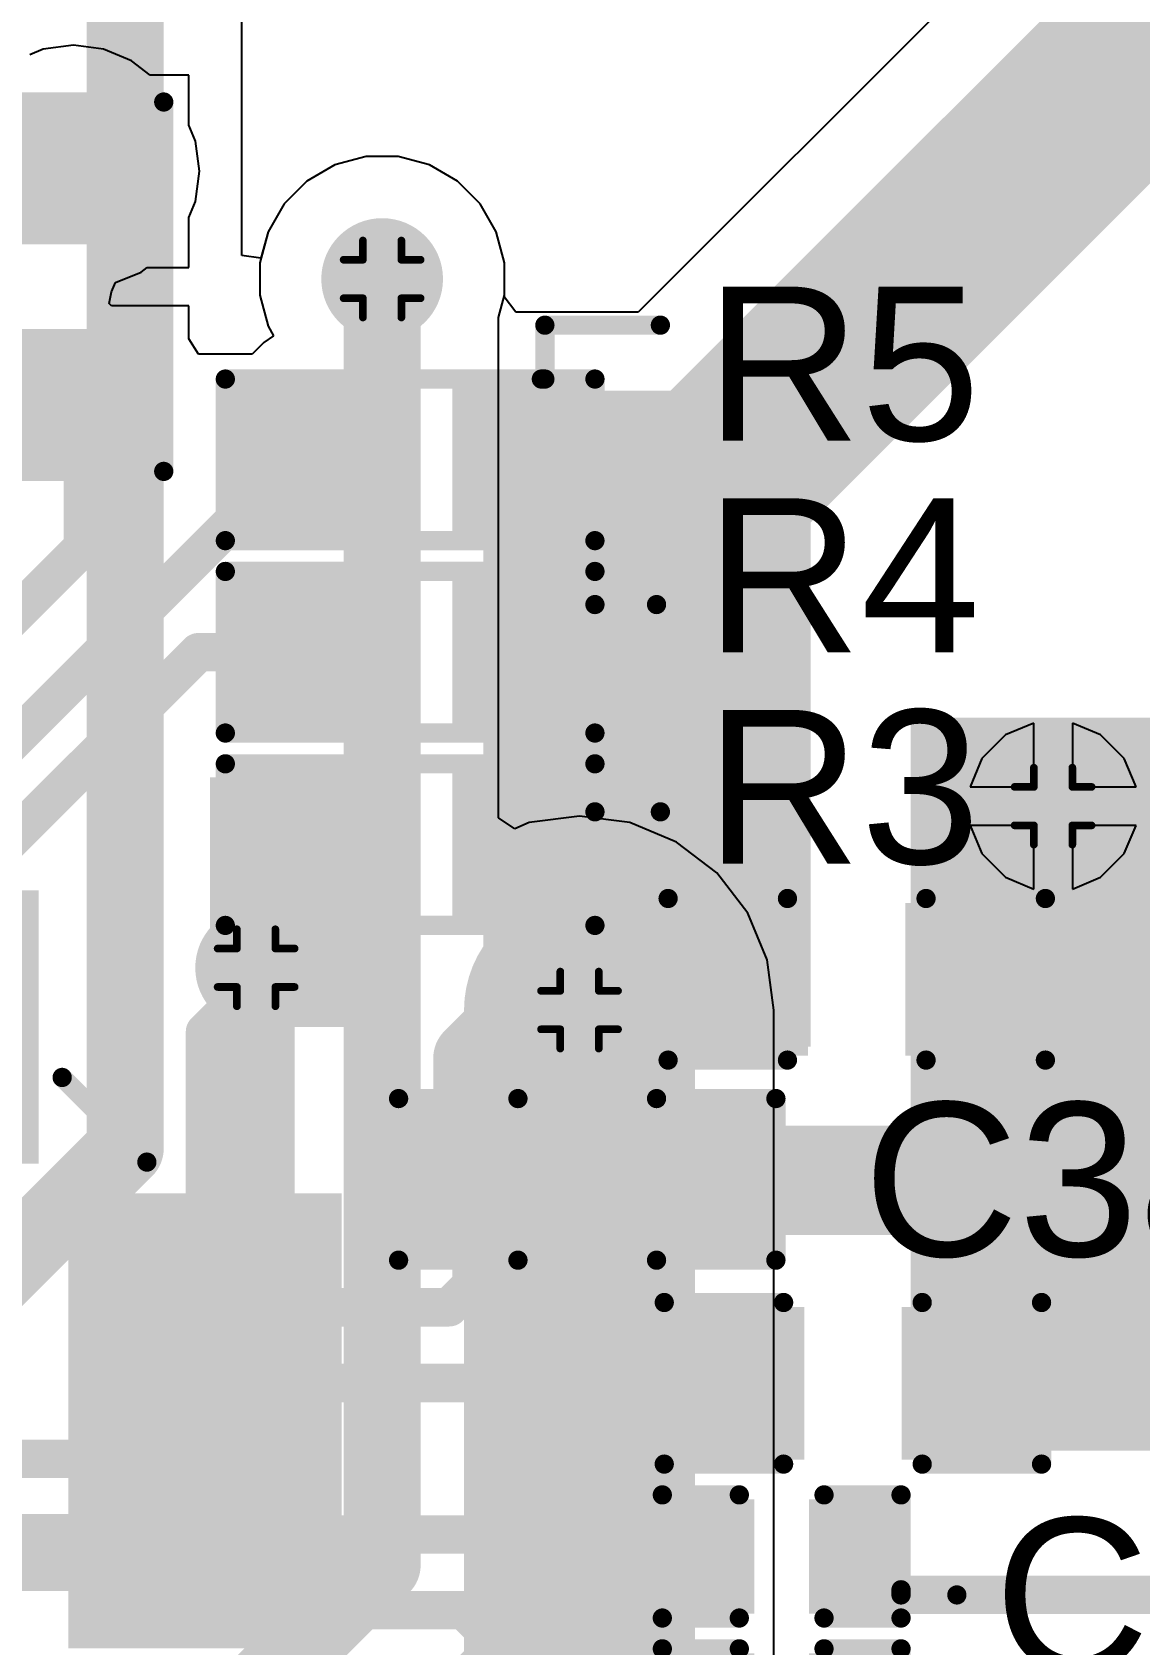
# Model space of a CAD drawing. Header units: millimetres. Extents: x -2.4 to 8.6, y -1 to 5.2.
# Drawn here: x 0.9969 to 1.2845, y 0.5521 to 0.9711 of the extents above; entities that cross this region are included whole.
import ezdxf

# ---------------------------------------------------------------- set-up
doc = ezdxf.new("R2010")
doc.units = ezdxf.units.MM
doc.header["$MEASUREMENT"] = 0
for name, color, linetype in [('BottomLayer', 5, 'Continuous'), ('BottomSolder', 6, 'Continuous'), ('DrillDrawing', 1, 'Continuous'), ('Mechanical2', 216, 'Continuous'), ('TopLayer', 1, 'Continuous'), ('TopOverlay', 2, 'Continuous'), ('TopPaste', 8, 'Continuous'), ('TopSolder', 216, 'Continuous'), ('ViaHoleLayer', 16, 'Continuous')]:
    doc.layers.add(name, color=color, linetype=linetype)
doc.styles.add('Arial', font='', dxfattribs={"height": 0.2})
doc.styles.get('Arial').set_extended_font_data('Arial')

# ---------------------------------------------------------------- blocks, each defined once
blk = doc.blocks.new('32TQFP_10')
at = {"layer": 'TopLayer'}
for points in [[(-0.02362, -0.09055), (-0.02362, -0.15354), (-0.03543, -0.15354), (-0.03543, -0.09055)], [(-0.00394, -0.09055), (-0.00394, -0.15354), (-0.01575, -0.15354), (-0.01575, -0.09055)], [(0.01575, -0.09055), (0.01575, -0.15354), (0.00394, -0.15354), (0.00394, -0.09055)], [(0.03543, -0.09055), (0.03543, -0.15354), (0.02362, -0.15354), (0.02362, -0.09055)], [(0.05512, -0.09055), (0.05512, -0.15354), (0.04331, -0.15354), (0.04331, -0.09055)], [(0.0748, -0.09055), (0.0748, -0.15354), (0.06299, -0.15354), (0.06299, -0.09055)]]:
    blk.add_hatch(color=1, dxfattribs=at).paths.add_polyline_path(points)
at = {"layer": 'TopPaste'}
for points in [[(-0.02362, -0.09055), (-0.02362, -0.15354), (-0.03543, -0.15354), (-0.03543, -0.09055)], [(-0.00394, -0.09055), (-0.00394, -0.15354), (-0.01575, -0.15354), (-0.01575, -0.09055)], [(0.01575, -0.09055), (0.01575, -0.15354), (0.00394, -0.15354), (0.00394, -0.09055)], [(0.03543, -0.09055), (0.03543, -0.15354), (0.02362, -0.15354), (0.02362, -0.09055)], [(0.05512, -0.09055), (0.05512, -0.15354), (0.04331, -0.15354), (0.04331, -0.09055)], [(0.0748, -0.09055), (0.0748, -0.15354), (0.06299, -0.15354), (0.06299, -0.09055)]]:
    blk.add_hatch(color=8, dxfattribs=at).paths.add_polyline_path(points)
at = {"layer": 'TopSolder'}
for points in [[(0.08655, -0.05899), (0.15754, -0.05899), (0.15754, -0.0788), (0.08655, -0.0788)], [(-0.01962, -0.08655), (-0.01962, -0.15754), (-0.03943, -0.15754), (-0.03943, -0.08655)], [(0.00006, -0.08655), (0.00006, -0.15754), (-0.01975, -0.15754), (-0.01975, -0.08655)], [(0.01975, -0.08655), (0.01975, -0.15754), (-0.00006, -0.15754), (-0.00006, -0.08655)], [(0.03943, -0.08655), (0.03943, -0.15754), (0.01962, -0.15754), (0.01962, -0.08655)], [(0.05912, -0.08655), (0.05912, -0.15754), (0.03931, -0.15754), (0.03931, -0.08655)], [(0.0788, -0.08655), (0.0788, -0.15754), (0.05899, -0.15754), (0.05899, -0.08655)]]:
    blk.add_hatch(color=216, dxfattribs=at).paths.add_polyline_path(points)
at = {"layer": 'TopOverlay', "const_width": 0.005}
blk.add_lwpolyline([(0.10895, -0.08494), (0.08694, -0.10694)], dxfattribs=at)
at = {"layer": 'TopOverlay', "const_width": 0.0025}
for points in [[(0.10769, -0.08494, 1), (0.1102, -0.08494, 1)], [(0.08569, -0.10694, 1), (0.08819, -0.10694, 1)]]:
    blk.add_lwpolyline(points, format="xyb", close=True, dxfattribs=at)
blk = doc.blocks.new('R___0603_14')
at = {"layer": 'TopLayer'}
for points in [[(-0.015, 0.0175), (-0.015, -0.0175), (-0.045, -0.0175), (-0.045, 0.0175)], [(0.045, 0.0175), (0.045, -0.0175), (0.015, -0.0175), (0.015, 0.0175)]]:
    blk.add_hatch(color=1, dxfattribs=at).paths.add_polyline_path(points)
at = {"layer": 'TopPaste'}
for points in [[(-0.015, 0.0175), (-0.015, -0.0175), (-0.045, -0.0175), (-0.045, 0.0175)], [(0.045, 0.0175), (0.045, -0.0175), (0.015, -0.0175), (0.015, 0.0175)]]:
    blk.add_hatch(color=8, dxfattribs=at).paths.add_polyline_path(points)
at = {"layer": 'TopSolder'}
for points in [[(-0.011, 0.0215), (-0.011, -0.0215), (-0.049, -0.0215), (-0.049, 0.0215)], [(0.049, 0.0215), (0.049, -0.0215), (0.011, -0.0215), (0.011, 0.0215)]]:
    blk.add_hatch(color=216, dxfattribs=at).paths.add_polyline_path(points)
at = {"layer": 'TopOverlay', "const_width": 0.005}
for points in [[(-0.048, 0.021), (0.048, 0.021)], [(-0.048, 0.021), (-0.048, -0.021)], [(0.048, 0.021), (0.048, -0.021)], [(-0.048, -0.021), (0.048, -0.021)]]:
    blk.add_lwpolyline(points, dxfattribs=at)
at = {"layer": 'TopOverlay', "const_width": 0.0025}
for points in [[(-0.04925, 0.021, 1), (-0.04675, 0.021, 1)], [(-0.04925, 0.021, 1), (-0.04675, 0.021, 1)], [(0.04675, 0.021, 1), (0.04925, 0.021, 1)], [(0.04675, 0.021, 1), (0.04925, 0.021, 1)], [(-0.04925, -0.021, 1), (-0.04675, -0.021, 1)], [(-0.04925, -0.021, 1), (-0.04675, -0.021, 1)], [(0.04675, -0.021, 1), (0.04925, -0.021, 1)], [(0.04675, -0.021, 1), (0.04925, -0.021, 1)]]:
    blk.add_lwpolyline(points, format="xyb", close=True, dxfattribs=at)
blk = doc.blocks.new('RES_0603_15')
at = {"layer": 'TopLayer'}
for points in [[(-0.015, 0.0175), (-0.015, -0.0175), (-0.045, -0.0175), (-0.045, 0.0175)], [(0.045, 0.0175), (0.045, -0.0175), (0.015, -0.0175), (0.015, 0.0175)]]:
    blk.add_hatch(color=1, dxfattribs=at).paths.add_polyline_path(points)
at = {"layer": 'TopPaste'}
for points in [[(-0.015, 0.0175), (-0.015, -0.0175), (-0.045, -0.0175), (-0.045, 0.0175)], [(0.045, 0.0175), (0.045, -0.0175), (0.015, -0.0175), (0.015, 0.0175)]]:
    blk.add_hatch(color=8, dxfattribs=at).paths.add_polyline_path(points)
at = {"layer": 'TopSolder'}
for points in [[(-0.011, 0.0215), (-0.011, -0.0215), (-0.049, -0.0215), (-0.049, 0.0215)], [(0.049, 0.0215), (0.049, -0.0215), (0.011, -0.0215), (0.011, 0.0215)]]:
    blk.add_hatch(color=216, dxfattribs=at).paths.add_polyline_path(points)
at = {"layer": 'TopOverlay', "const_width": 0.005}
for points in [[(-0.048, 0.021), (0.048, 0.021)], [(-0.048, -0.021), (-0.048, 0.021)], [(0.048, -0.021), (0.048, 0.021)], [(-0.048, -0.021), (0.048, -0.021)]]:
    blk.add_lwpolyline(points, dxfattribs=at)
at = {"layer": 'TopOverlay', "const_width": 0.0025}
for points in [[(-0.04925, 0.021, 1), (-0.04675, 0.021, 1)], [(-0.04925, 0.021, 1), (-0.04675, 0.021, 1)], [(0.04675, 0.021, 1), (0.04925, 0.021, 1)], [(0.04675, 0.021, 1), (0.04925, 0.021, 1)], [(-0.04925, -0.021, 1), (-0.04675, -0.021, 1)], [(-0.04925, -0.021, 1), (-0.04675, -0.021, 1)], [(0.04675, -0.021, 1), (0.04925, -0.021, 1)], [(0.04675, -0.021, 1), (0.04925, -0.021, 1)]]:
    blk.add_lwpolyline(points, format="xyb", close=True, dxfattribs=at)
blk = doc.blocks.new('RES_0603_16')
at = {"layer": 'TopLayer'}
for points in [[(-0.015, 0.0175), (-0.015, -0.0175), (-0.045, -0.0175), (-0.045, 0.0175)], [(0.045, 0.0175), (0.045, -0.0175), (0.015, -0.0175), (0.015, 0.0175)]]:
    blk.add_hatch(color=1, dxfattribs=at).paths.add_polyline_path(points)
at = {"layer": 'TopPaste'}
for points in [[(-0.015, 0.0175), (-0.015, -0.0175), (-0.045, -0.0175), (-0.045, 0.0175)], [(0.045, 0.0175), (0.045, -0.0175), (0.015, -0.0175), (0.015, 0.0175)]]:
    blk.add_hatch(color=8, dxfattribs=at).paths.add_polyline_path(points)
at = {"layer": 'TopSolder'}
for points in [[(-0.011, 0.0215), (-0.011, -0.0215), (-0.049, -0.0215), (-0.049, 0.0215)], [(0.049, 0.0215), (0.049, -0.0215), (0.011, -0.0215), (0.011, 0.0215)]]:
    blk.add_hatch(color=216, dxfattribs=at).paths.add_polyline_path(points)
at = {"layer": 'TopOverlay', "const_width": 0.005}
for points in [[(-0.048, 0.021), (0.048, 0.021)], [(-0.048, -0.021), (-0.048, 0.021)], [(0.048, -0.021), (0.048, 0.021)], [(-0.048, -0.021), (0.048, -0.021)]]:
    blk.add_lwpolyline(points, dxfattribs=at)
at = {"layer": 'TopOverlay', "const_width": 0.0025}
for points in [[(-0.04925, 0.021, 1), (-0.04675, 0.021, 1)], [(-0.04925, 0.021, 1), (-0.04675, 0.021, 1)], [(0.04675, 0.021, 1), (0.04925, 0.021, 1)], [(0.04675, 0.021, 1), (0.04925, 0.021, 1)], [(-0.04925, -0.021, 1), (-0.04675, -0.021, 1)], [(-0.04925, -0.021, 1), (-0.04675, -0.021, 1)], [(0.04675, -0.021, 1), (0.04925, -0.021, 1)], [(0.04675, -0.021, 1), (0.04925, -0.021, 1)]]:
    blk.add_lwpolyline(points, format="xyb", close=True, dxfattribs=at)
blk = doc.blocks.new('RES_0603_17')
at = {"layer": 'TopLayer'}
for points in [[(-0.015, 0.0175), (-0.015, -0.0175), (-0.045, -0.0175), (-0.045, 0.0175)], [(0.045, 0.0175), (0.045, -0.0175), (0.015, -0.0175), (0.015, 0.0175)]]:
    blk.add_hatch(color=1, dxfattribs=at).paths.add_polyline_path(points)
at = {"layer": 'TopPaste'}
for points in [[(-0.015, 0.0175), (-0.015, -0.0175), (-0.045, -0.0175), (-0.045, 0.0175)], [(0.045, 0.0175), (0.045, -0.0175), (0.015, -0.0175), (0.015, 0.0175)]]:
    blk.add_hatch(color=8, dxfattribs=at).paths.add_polyline_path(points)
at = {"layer": 'TopSolder'}
for points in [[(-0.011, 0.0215), (-0.011, -0.0215), (-0.049, -0.0215), (-0.049, 0.0215)], [(0.049, 0.0215), (0.049, -0.0215), (0.011, -0.0215), (0.011, 0.0215)]]:
    blk.add_hatch(color=216, dxfattribs=at).paths.add_polyline_path(points)
at = {"layer": 'TopOverlay', "const_width": 0.005}
for points in [[(-0.048, 0.021), (0.048, 0.021)], [(-0.048, -0.021), (-0.048, 0.021)], [(0.048, -0.021), (0.048, 0.021)], [(-0.048, -0.021), (0.048, -0.021)]]:
    blk.add_lwpolyline(points, dxfattribs=at)
at = {"layer": 'TopOverlay', "const_width": 0.0025}
for points in [[(-0.04925, 0.021, 1), (-0.04675, 0.021, 1)], [(-0.04925, 0.021, 1), (-0.04675, 0.021, 1)], [(0.04675, 0.021, 1), (0.04925, 0.021, 1)], [(0.04675, 0.021, 1), (0.04925, 0.021, 1)], [(-0.04925, -0.021, 1), (-0.04675, -0.021, 1)], [(-0.04925, -0.021, 1), (-0.04675, -0.021, 1)], [(0.04675, -0.021, 1), (0.04925, -0.021, 1)], [(0.04675, -0.021, 1), (0.04925, -0.021, 1)]]:
    blk.add_lwpolyline(points, format="xyb", close=True, dxfattribs=at)
blk = doc.blocks.new('C___0603_36')
at = {"layer": 'TopLayer'}
for points in [[(-0.015, 0.0175), (-0.015, -0.0175), (-0.045, -0.0175), (-0.045, 0.0175)], [(0.045, 0.0175), (0.045, -0.0175), (0.015, -0.0175), (0.015, 0.0175)]]:
    blk.add_hatch(color=1, dxfattribs=at).paths.add_polyline_path(points)
at = {"layer": 'TopPaste'}
for points in [[(-0.015, 0.0175), (-0.015, -0.0175), (-0.045, -0.0175), (-0.045, 0.0175)], [(0.045, 0.0175), (0.045, -0.0175), (0.015, -0.0175), (0.015, 0.0175)]]:
    blk.add_hatch(color=8, dxfattribs=at).paths.add_polyline_path(points)
at = {"layer": 'TopSolder'}
for points in [[(-0.01264, 0.01986), (-0.01264, -0.01986), (-0.04736, -0.01986), (-0.04736, 0.01986)], [(0.04736, 0.01986), (0.04736, -0.01986), (0.01264, -0.01986), (0.01264, 0.01986)]]:
    blk.add_hatch(color=216, dxfattribs=at).paths.add_polyline_path(points)
at = {"layer": 'TopOverlay', "const_width": 0.005}
for points in [[(-0.049, 0.021), (-0.018, 0.021)], [(-0.049, -0.021), (-0.049, 0.021)], [(0.018, 0.021), (0.049, 0.021)], [(0.049, -0.021), (0.049, 0.021)], [(-0.049, -0.021), (-0.018, -0.021)], [(0.018, -0.021), (0.049, -0.021)]]:
    blk.add_lwpolyline(points, dxfattribs=at)
at = {"layer": 'TopOverlay', "const_width": 0.0025}
for points in [[(-0.05025, 0.021, 1), (-0.04775, 0.021, 1)], [(-0.05025, 0.021, 1), (-0.04775, 0.021, 1)], [(-0.01925, 0.021, 1), (-0.01675, 0.021, 1)], [(0.01675, 0.021, 1), (0.01925, 0.021, 1)], [(0.04775, 0.021, 1), (0.05025, 0.021, 1)], [(0.04775, 0.021, 1), (0.05025, 0.021, 1)], [(-0.05025, -0.021, 1), (-0.04775, -0.021, 1)], [(-0.05025, -0.021, 1), (-0.04775, -0.021, 1)], [(-0.01925, -0.021, 1), (-0.01675, -0.021, 1)], [(0.01675, -0.021, 1), (0.01925, -0.021, 1)], [(0.04775, -0.021, 1), (0.05025, -0.021, 1)], [(0.04775, -0.021, 1), (0.05025, -0.021, 1)]]:
    blk.add_lwpolyline(points, format="xyb", close=True, dxfattribs=at)
blk = doc.blocks.new('C___0603_39')
at = {"layer": 'TopLayer'}
for points in [[(-0.015, 0.0175), (-0.015, -0.0175), (-0.045, -0.0175), (-0.045, 0.0175)], [(0.045, 0.0175), (0.045, -0.0175), (0.015, -0.0175), (0.015, 0.0175)]]:
    blk.add_hatch(color=1, dxfattribs=at).paths.add_polyline_path(points)
at = {"layer": 'TopPaste'}
for points in [[(-0.015, 0.0175), (-0.015, -0.0175), (-0.045, -0.0175), (-0.045, 0.0175)], [(0.045, 0.0175), (0.045, -0.0175), (0.015, -0.0175), (0.015, 0.0175)]]:
    blk.add_hatch(color=8, dxfattribs=at).paths.add_polyline_path(points)
at = {"layer": 'TopSolder'}
for points in [[(-0.01264, 0.01986), (-0.01264, -0.01986), (-0.04736, -0.01986), (-0.04736, 0.01986)], [(0.04736, 0.01986), (0.04736, -0.01986), (0.01264, -0.01986), (0.01264, 0.01986)]]:
    blk.add_hatch(color=216, dxfattribs=at).paths.add_polyline_path(points)
at = {"layer": 'TopOverlay', "const_width": 0.005}
for points in [[(-0.049, -0.021), (-0.049, 0.021)], [(-0.049, 0.021), (-0.018, 0.021)], [(0.018, 0.021), (0.049, 0.021)], [(0.049, -0.021), (0.049, 0.021)], [(-0.049, -0.021), (-0.018, -0.021)], [(0.018, -0.021), (0.049, -0.021)]]:
    blk.add_lwpolyline(points, dxfattribs=at)
at = {"layer": 'TopOverlay', "const_width": 0.0025}
for points in [[(-0.05025, 0.021, 1), (-0.04775, 0.021, 1)], [(-0.05025, 0.021, 1), (-0.04775, 0.021, 1)], [(-0.01925, 0.021, 1), (-0.01675, 0.021, 1)], [(0.01675, 0.021, 1), (0.01925, 0.021, 1)], [(0.04775, 0.021, 1), (0.05025, 0.021, 1)], [(0.04775, 0.021, 1), (0.05025, 0.021, 1)], [(-0.05025, -0.021, 1), (-0.04775, -0.021, 1)], [(-0.05025, -0.021, 1), (-0.04775, -0.021, 1)], [(-0.01925, -0.021, 1), (-0.01675, -0.021, 1)], [(0.01675, -0.021, 1), (0.01925, -0.021, 1)], [(0.04775, -0.021, 1), (0.05025, -0.021, 1)], [(0.04775, -0.021, 1), (0.05025, -0.021, 1)]]:
    blk.add_lwpolyline(points, format="xyb", close=True, dxfattribs=at)
blk = doc.blocks.new('C___0603_41')
at = {"layer": 'TopLayer'}
for points in [[(-0.015, 0.0175), (-0.015, -0.0175), (-0.045, -0.0175), (-0.045, 0.0175)], [(0.045, 0.0175), (0.045, -0.0175), (0.015, -0.0175), (0.015, 0.0175)]]:
    blk.add_hatch(color=1, dxfattribs=at).paths.add_polyline_path(points)
at = {"layer": 'TopPaste'}
for points in [[(-0.015, 0.0175), (-0.015, -0.0175), (-0.045, -0.0175), (-0.045, 0.0175)], [(0.045, 0.0175), (0.045, -0.0175), (0.015, -0.0175), (0.015, 0.0175)]]:
    blk.add_hatch(color=8, dxfattribs=at).paths.add_polyline_path(points)
at = {"layer": 'TopSolder'}
for points in [[(-0.01264, 0.01986), (-0.01264, -0.01986), (-0.04736, -0.01986), (-0.04736, 0.01986)], [(0.04736, 0.01986), (0.04736, -0.01986), (0.01264, -0.01986), (0.01264, 0.01986)]]:
    blk.add_hatch(color=216, dxfattribs=at).paths.add_polyline_path(points)
at = {"layer": 'TopOverlay', "const_width": 0.005}
for points in [[(-0.049, 0.021), (-0.018, 0.021)], [(-0.049, -0.021), (-0.049, 0.021)], [(0.018, 0.021), (0.049, 0.021)], [(0.049, -0.021), (0.049, 0.021)], [(-0.049, -0.021), (-0.018, -0.021)], [(0.018, -0.021), (0.049, -0.021)]]:
    blk.add_lwpolyline(points, dxfattribs=at)
at = {"layer": 'TopOverlay', "const_width": 0.0025}
for points in [[(-0.05025, 0.021, 1), (-0.04775, 0.021, 1)], [(-0.05025, 0.021, 1), (-0.04775, 0.021, 1)], [(-0.01925, 0.021, 1), (-0.01675, 0.021, 1)], [(0.01675, 0.021, 1), (0.01925, 0.021, 1)], [(0.04775, 0.021, 1), (0.05025, 0.021, 1)], [(0.04775, 0.021, 1), (0.05025, 0.021, 1)], [(-0.05025, -0.021, 1), (-0.04775, -0.021, 1)], [(-0.05025, -0.021, 1), (-0.04775, -0.021, 1)], [(-0.01925, -0.021, 1), (-0.01675, -0.021, 1)], [(0.01675, -0.021, 1), (0.01925, -0.021, 1)], [(0.04775, -0.021, 1), (0.05025, -0.021, 1)], [(0.04775, -0.021, 1), (0.05025, -0.021, 1)]]:
    blk.add_lwpolyline(points, format="xyb", close=True, dxfattribs=at)
blk = doc.blocks.new('C___0402_47')
at = {"layer": 'TopLayer'}
for points in [[(-0.0275, -0.0125), (-0.0275, 0.0125), (-0.0095, 0.0125), (-0.0095, -0.0125)], [(0.0095, -0.0125), (0.0095, 0.0125), (0.0275, 0.0125), (0.0275, -0.0125)]]:
    blk.add_hatch(color=1, dxfattribs=at).paths.add_polyline_path(points)
at = {"layer": 'TopPaste'}
for points in [[(-0.0275, -0.0125), (-0.0275, 0.0125), (-0.0095, 0.0125), (-0.0095, -0.0125)], [(0.0095, -0.0125), (0.0095, 0.0125), (0.0275, 0.0125), (0.0275, -0.0125)]]:
    blk.add_hatch(color=8, dxfattribs=at).paths.add_polyline_path(points)
at = {"layer": 'TopSolder'}
for points in [[(-0.02986, -0.01486), (-0.02986, 0.01486), (-0.00714, 0.01486), (-0.00714, -0.01486)], [(0.00714, -0.01486), (0.00714, 0.01486), (0.02986, 0.01486), (0.02986, -0.01486)]]:
    blk.add_hatch(color=216, dxfattribs=at).paths.add_polyline_path(points)
at = {"layer": 'TopOverlay', "const_width": 0.005}
for points in [[(-0.031, 0.016), (-0.031, -0.016)], [(-0.011, 0.016), (-0.031, 0.016)], [(0.031, 0.016), (0.011, 0.016)], [(0.031, 0.016), (0.031, -0.016)], [(-0.011, -0.016), (-0.031, -0.016)], [(0.031, -0.016), (0.011, -0.016)]]:
    blk.add_lwpolyline(points, dxfattribs=at)
at = {"layer": 'TopOverlay', "const_width": 0.0025}
for points in [[(-0.03225, 0.016, 1), (-0.02975, 0.016, 1)], [(-0.03225, 0.016, 1), (-0.02975, 0.016, 1)], [(-0.01225, 0.016, 1), (-0.00975, 0.016, 1)], [(0.00975, 0.016, 1), (0.01225, 0.016, 1)], [(0.02975, 0.016, 1), (0.03225, 0.016, 1)], [(0.02975, 0.016, 1), (0.03225, 0.016, 1)], [(-0.03225, -0.016, 1), (-0.02975, -0.016, 1)], [(-0.03225, -0.016, 1), (-0.02975, -0.016, 1)], [(-0.01225, -0.016, 1), (-0.00975, -0.016, 1)], [(0.00975, -0.016, 1), (0.01225, -0.016, 1)], [(0.02975, -0.016, 1), (0.03225, -0.016, 1)], [(0.02975, -0.016, 1), (0.03225, -0.016, 1)]]:
    blk.add_lwpolyline(points, format="xyb", close=True, dxfattribs=at)
blk = doc.blocks.new('C___0402_48')
at = {"layer": 'TopLayer'}
for points in [[(-0.0275, -0.0125), (-0.0275, 0.0125), (-0.0095, 0.0125), (-0.0095, -0.0125)], [(0.0095, -0.0125), (0.0095, 0.0125), (0.0275, 0.0125), (0.0275, -0.0125)]]:
    blk.add_hatch(color=1, dxfattribs=at).paths.add_polyline_path(points)
at = {"layer": 'TopPaste'}
for points in [[(-0.0275, -0.0125), (-0.0275, 0.0125), (-0.0095, 0.0125), (-0.0095, -0.0125)], [(0.0095, -0.0125), (0.0095, 0.0125), (0.0275, 0.0125), (0.0275, -0.0125)]]:
    blk.add_hatch(color=8, dxfattribs=at).paths.add_polyline_path(points)
at = {"layer": 'TopSolder'}
for points in [[(-0.02986, -0.01486), (-0.02986, 0.01486), (-0.00714, 0.01486), (-0.00714, -0.01486)], [(0.00714, -0.01486), (0.00714, 0.01486), (0.02986, 0.01486), (0.02986, -0.01486)]]:
    blk.add_hatch(color=216, dxfattribs=at).paths.add_polyline_path(points)
at = {"layer": 'TopOverlay', "const_width": 0.005}
for points in [[(-0.031, 0.016), (-0.031, -0.016)], [(-0.011, 0.016), (-0.031, 0.016)], [(0.031, 0.016), (0.011, 0.016)], [(0.031, 0.016), (0.031, -0.016)], [(-0.011, -0.016), (-0.031, -0.016)], [(0.031, -0.016), (0.011, -0.016)]]:
    blk.add_lwpolyline(points, dxfattribs=at)
at = {"layer": 'TopOverlay', "const_width": 0.0025}
for points in [[(-0.03225, 0.016, 1), (-0.02975, 0.016, 1)], [(-0.03225, 0.016, 1), (-0.02975, 0.016, 1)], [(-0.01225, 0.016, 1), (-0.00975, 0.016, 1)], [(0.00975, 0.016, 1), (0.01225, 0.016, 1)], [(0.02975, 0.016, 1), (0.03225, 0.016, 1)], [(0.02975, 0.016, 1), (0.03225, 0.016, 1)], [(-0.03225, -0.016, 1), (-0.02975, -0.016, 1)], [(-0.03225, -0.016, 1), (-0.02975, -0.016, 1)], [(-0.01225, -0.016, 1), (-0.00975, -0.016, 1)], [(0.00975, -0.016, 1), (0.01225, -0.016, 1)], [(0.02975, -0.016, 1), (0.03225, -0.016, 1)], [(0.02975, -0.016, 1), (0.03225, -0.016, 1)]]:
    blk.add_lwpolyline(points, format="xyb", close=True, dxfattribs=at)

msp = doc.modelspace()

# ---------------------------------------------------------------- hatches: boundary and pattern name
at = {"layer": 'BottomLayer'}
h = msp.add_hatch(color=5, dxfattribs=at)
edge = h.paths.add_edge_path()
edge.add_arc((1.08773, 0.907), 0.01181, 0, 360)
h = msp.add_hatch(color=5, dxfattribs=at)
edge = h.paths.add_edge_path()
edge.add_arc((1.262, 0.77), 0.01181, 0, 360)
h = msp.add_hatch(color=5, dxfattribs=at)
edge = h.paths.add_edge_path()
edge.add_arc((1.055, 0.728), 0.01181, 0, 360)
h = msp.add_hatch(color=5, dxfattribs=at)
edge = h.paths.add_edge_path()
edge.add_arc((1.139, 0.717), 0.01181, 0, 360)
at = {"layer": 'BottomSolder'}
h = msp.add_hatch(color=6, dxfattribs=at)
edge = h.paths.add_edge_path()
edge.add_arc((1.08773, 0.907), 0.01581, 0, 360)
h = msp.add_hatch(color=6, dxfattribs=at)
edge = h.paths.add_edge_path()
edge.add_arc((1.262, 0.77), 0.01581, 0, 360)
h = msp.add_hatch(color=6, dxfattribs=at)
edge = h.paths.add_edge_path()
edge.add_arc((1.055, 0.728), 0.01581, 0, 360)
h = msp.add_hatch(color=6, dxfattribs=at)
edge = h.paths.add_edge_path()
edge.add_arc((1.139, 0.717), 0.01581, 0, 360)
at = {"layer": 'TopLayer'}
h = msp.add_hatch(color=1, dxfattribs=at)
edge = h.paths.add_edge_path()
edge.add_arc((1.08773, 0.907), 0.01181, 0, 360)
for points in [[(1.114, 0.7075), (1.199, 0.7075), (1.199, 0.878), (1.114, 0.878)], [(1.225, 0.6025), (1.298, 0.6025), (1.298, 0.793), (1.225, 0.793)], [(1.043, 0.7126), (1.08, 0.7126), (1.08, 0.7775), (1.043, 0.7775)], [(1.156, 0.65854), (1.256, 0.65854), (1.256, 0.687), (1.156, 0.687)]]:
    msp.add_hatch(color=1, dxfattribs=at).paths.add_polyline_path(points)
h = msp.add_hatch(color=1, dxfattribs=at)
edge = h.paths.add_edge_path()
edge.add_arc((1.262, 0.77), 0.01181, 0, 360)
h = msp.add_hatch(color=1, dxfattribs=at)
edge = h.paths.add_edge_path()
edge.add_arc((1.055, 0.728), 0.01181, 0, 360)
h = msp.add_hatch(color=1, dxfattribs=at)
edge = h.paths.add_edge_path()
edge.add_arc((1.139, 0.717), 0.01181, 0, 360)
at = {"layer": 'TopSolder'}
h = msp.add_hatch(color=216, dxfattribs=at)
edge = h.paths.add_edge_path()
edge.add_arc((1.08773, 0.907), 0.01581, 0, 360)
h = msp.add_hatch(color=216, dxfattribs=at)
edge = h.paths.add_edge_path()
edge.add_arc((1.262, 0.77), 0.01581, 0, 360)
h = msp.add_hatch(color=216, dxfattribs=at)
edge = h.paths.add_edge_path()
edge.add_arc((1.055, 0.728), 0.01581, 0, 360)
h = msp.add_hatch(color=216, dxfattribs=at)
edge = h.paths.add_edge_path()
edge.add_arc((1.139, 0.717), 0.01581, 0, 360)
at = {"layer": 'ViaHoleLayer'}
h = msp.add_hatch(color=16, dxfattribs=at)
edge = h.paths.add_edge_path()
edge.add_arc((1.08773, 0.907), 0.00591, 0, 360)
h = msp.add_hatch(color=16, dxfattribs=at)
edge = h.paths.add_edge_path()
edge.add_arc((1.262, 0.77), 0.00591, 0, 360)
h = msp.add_hatch(color=16, dxfattribs=at)
edge = h.paths.add_edge_path()
edge.add_arc((1.055, 0.728), 0.00591, 0, 360)
h = msp.add_hatch(color=16, dxfattribs=at)
edge = h.paths.add_edge_path()
edge.add_arc((1.139, 0.717), 0.00591, 0, 360)

# ---------------------------------------------------------------- linework, layer by layer
at = {"layer": 'BottomLayer'}
for p, q in [((1.05126, 0.91311), (1.05126, 1.175)), ((1.08354, 0.93881), (1.07545, 0.93664)), ((1.09192, 0.93881), (1.08354, 0.93881)), ((1.10001, 0.93664), (1.09192, 0.93881)), ((1.07545, 0.93664), (1.0682, 0.93246)), ((1.10726, 0.93246), (1.10001, 0.93664)), ((1.0682, 0.93246), (1.06228, 0.92653)), ((1.11319, 0.92653), (1.10726, 0.93246)), ((1.06228, 0.92653), (1.05809, 0.91928)), ((1.11738, 0.91928), (1.11319, 0.92653)), ((1.05809, 0.91928), (1.05626, 0.91245)), ((1.11954, 0.91119), (1.11738, 0.91928)), ((1.05626, 0.91245), (1.05126, 0.91311)), ((1.11954, 0.90281), (1.11954, 0.91119)), ((1.11799, 0.89702), (1.11954, 0.90281)), ((1.11799, 0.76692), (1.11799, 0.89702)), ((1.24965, 0.78849), (1.24351, 0.78235)), ((1.257, 0.79154), (1.24965, 0.78849)), ((1.257, 0.775), (1.257, 0.79154)), ((1.27435, 0.78849), (1.267, 0.79154)), ((1.267, 0.79154), (1.267, 0.775)), ((1.28049, 0.78235), (1.27435, 0.78849)), ((1.24351, 0.78235), (1.24046, 0.775)), ((1.28354, 0.775), (1.28049, 0.78235)), ((1.24046, 0.775), (1.257, 0.775)), ((1.267, 0.775), (1.28354, 0.775)), ((1.12215, 0.76414), (1.11799, 0.76692)), ((1.139, 0.76743), (1.12595, 0.76571)), ((1.15205, 0.76571), (1.139, 0.76743)), ((1.12595, 0.76571), (1.12215, 0.76414)), ((1.16422, 0.76067), (1.15205, 0.76571)), ((1.257, 0.765), (1.24046, 0.765)), ((1.24046, 0.765), (1.24351, 0.75765)), ((1.257, 0.74846), (1.257, 0.765)), ((1.28354, 0.765), (1.267, 0.765)), ((1.267, 0.765), (1.267, 0.74846)), ((1.28049, 0.75765), (1.28354, 0.765)), ((1.17466, 0.75266), (1.16422, 0.76067)), ((1.24351, 0.75765), (1.24965, 0.75151)), ((1.27435, 0.75151), (1.28049, 0.75765)), ((1.18267, 0.74222), (1.17466, 0.75266)), ((1.24965, 0.75151), (1.257, 0.74846)), ((1.267, 0.74846), (1.27435, 0.75151)), ((1.18771, 0.73005), (1.18267, 0.74222)), ((1.18943, 0.717), (1.18771, 0.73005)), ((1.18943, 0.538), (1.18943, 0.717))]:
    msp.add_line(p, q, dxfattribs=at)
for points, const_width in [([(1.021, 0.681), (1.021, 1.175)], 0.02), ([(1.08773, 0.57273), (1.08773, 0.907)], 0.02), ([(1.139, 0.538), (1.139, 0.717)], 0.06), ([(1.055, 0.598), (1.055, 0.728)], 0.02), ([(0.951, 0.611), (1.021, 0.681)], 0.02), ([(1.033, 0.576), (1.055, 0.598)], 0.02), ([(0.814, 0.576), (1.033, 0.576)], 0.02), ([(1.054, 0.539), (1.08773, 0.57273)], 0.02), ([(1.078, 0.477), (1.139, 0.538)], 0.06)]:
    msp.add_lwpolyline(points, dxfattribs=dict(at, const_width=const_width))
for points, const_width in [([(1.08273, 0.907, 1), (1.09273, 0.907, 1)], 0.01), ([(1.124, 0.717, 1), (1.154, 0.717, 1)], 0.03), ([(1.05, 0.728, 1), (1.06, 0.728, 1)], 0.01), ([(1.016, 0.681, 1), (1.026, 0.681, 1)], 0.01), ([(1.016, 0.681, 1), (1.026, 0.681, 1)], 0.01), ([(1.05, 0.598, 1), (1.06, 0.598, 1)], 0.01), ([(1.05, 0.598, 1), (1.06, 0.598, 1)], 0.01), ([(1.028, 0.576, 1), (1.038, 0.576, 1)], 0.01), ([(1.028, 0.576, 1), (1.038, 0.576, 1)], 0.01), ([(1.08273, 0.57273, 1), (1.09273, 0.57273, 1)], 0.01), ([(1.08273, 0.57273, 1), (1.09273, 0.57273, 1)], 0.01), ([(1.124, 0.538, 1), (1.154, 0.538, 1)], 0.03), ([(1.124, 0.538, 1), (1.154, 0.538, 1)], 0.03)]:
    msp.add_lwpolyline(points, format="xyb", close=True, dxfattribs=dict(at, const_width=const_width))
at = {"layer": 'DrillDrawing', "const_width": 0.002}
for points in [[(1.08273, 0.912), (1.08273, 0.917)], [(1.08273, 0.917), (1.09273, 0.917)], [(1.09273, 0.912), (1.09273, 0.917)], [(1.07773, 0.902), (1.07773, 0.912)], [(1.07773, 0.912), (1.08273, 0.912)], [(1.09273, 0.912), (1.09773, 0.912)], [(1.09773, 0.902), (1.09773, 0.912)], [(1.07773, 0.902), (1.08273, 0.902)], [(1.08273, 0.897), (1.08273, 0.902)], [(1.09273, 0.902), (1.09773, 0.902)], [(1.09273, 0.897), (1.09273, 0.902)], [(1.08273, 0.897), (1.09273, 0.897)], [(1.257, 0.775), (1.257, 0.78)], [(1.257, 0.78), (1.267, 0.78)], [(1.267, 0.775), (1.267, 0.78)], [(1.252, 0.765), (1.252, 0.775)], [(1.252, 0.775), (1.257, 0.775)], [(1.267, 0.775), (1.272, 0.775)], [(1.272, 0.765), (1.272, 0.775)], [(1.252, 0.765), (1.257, 0.765)], [(1.257, 0.76), (1.257, 0.765)], [(1.267, 0.765), (1.272, 0.765)], [(1.267, 0.76), (1.267, 0.765)], [(1.257, 0.76), (1.267, 0.76)], [(1.05, 0.733), (1.05, 0.738)], [(1.05, 0.738), (1.06, 0.738)], [(1.06, 0.733), (1.06, 0.738)], [(1.045, 0.723), (1.045, 0.733)], [(1.045, 0.733), (1.05, 0.733)], [(1.06, 0.733), (1.065, 0.733)], [(1.065, 0.723), (1.065, 0.733)], [(1.134, 0.722), (1.134, 0.727)], [(1.134, 0.727), (1.144, 0.727)], [(1.144, 0.722), (1.144, 0.727)], [(1.045, 0.723), (1.05, 0.723)], [(1.05, 0.718), (1.05, 0.723)], [(1.06, 0.723), (1.065, 0.723)], [(1.06, 0.718), (1.06, 0.723)], [(1.129, 0.712), (1.129, 0.722)], [(1.129, 0.722), (1.134, 0.722)], [(1.144, 0.722), (1.149, 0.722)], [(1.149, 0.712), (1.149, 0.722)], [(1.05, 0.718), (1.06, 0.718)], [(1.129, 0.712), (1.134, 0.712)], [(1.134, 0.707), (1.134, 0.712)], [(1.144, 0.712), (1.149, 0.712)], [(1.144, 0.707), (1.144, 0.712)], [(1.134, 0.707), (1.144, 0.707)]]:
    msp.add_lwpolyline(points, dxfattribs=at)
at = {"layer": 'DrillDrawing', "const_width": 0.001}
for points in [[(1.08223, 0.917, 1), (1.08323, 0.917, 1)], [(1.08223, 0.917, 1), (1.08323, 0.917, 1)], [(1.09223, 0.917, 1), (1.09323, 0.917, 1)], [(1.09223, 0.917, 1), (1.09323, 0.917, 1)], [(1.07723, 0.912, 1), (1.07823, 0.912, 1)], [(1.07723, 0.912, 1), (1.07823, 0.912, 1)], [(1.08223, 0.912, 1), (1.08323, 0.912, 1)], [(1.08223, 0.912, 1), (1.08323, 0.912, 1)], [(1.09223, 0.912, 1), (1.09323, 0.912, 1)], [(1.09223, 0.912, 1), (1.09323, 0.912, 1)], [(1.09723, 0.912, 1), (1.09823, 0.912, 1)], [(1.09723, 0.912, 1), (1.09823, 0.912, 1)], [(1.07723, 0.902, 1), (1.07823, 0.902, 1)], [(1.07723, 0.902, 1), (1.07823, 0.902, 1)], [(1.08223, 0.902, 1), (1.08323, 0.902, 1)], [(1.08223, 0.902, 1), (1.08323, 0.902, 1)], [(1.09223, 0.902, 1), (1.09323, 0.902, 1)], [(1.09223, 0.902, 1), (1.09323, 0.902, 1)], [(1.09723, 0.902, 1), (1.09823, 0.902, 1)], [(1.09723, 0.902, 1), (1.09823, 0.902, 1)], [(1.08223, 0.897, 1), (1.08323, 0.897, 1)], [(1.08223, 0.897, 1), (1.08323, 0.897, 1)], [(1.09223, 0.897, 1), (1.09323, 0.897, 1)], [(1.09223, 0.897, 1), (1.09323, 0.897, 1)], [(1.2565, 0.78, 1), (1.2575, 0.78, 1)], [(1.2565, 0.78, 1), (1.2575, 0.78, 1)], [(1.2665, 0.78, 1), (1.2675, 0.78, 1)], [(1.2665, 0.78, 1), (1.2675, 0.78, 1)], [(1.2515, 0.775, 1), (1.2525, 0.775, 1)], [(1.2515, 0.775, 1), (1.2525, 0.775, 1)], [(1.2565, 0.775, 1), (1.2575, 0.775, 1)], [(1.2565, 0.775, 1), (1.2575, 0.775, 1)], [(1.2665, 0.775, 1), (1.2675, 0.775, 1)], [(1.2665, 0.775, 1), (1.2675, 0.775, 1)], [(1.2715, 0.775, 1), (1.2725, 0.775, 1)], [(1.2715, 0.775, 1), (1.2725, 0.775, 1)], [(1.2515, 0.765, 1), (1.2525, 0.765, 1)], [(1.2515, 0.765, 1), (1.2525, 0.765, 1)], [(1.2565, 0.765, 1), (1.2575, 0.765, 1)], [(1.2565, 0.765, 1), (1.2575, 0.765, 1)], [(1.2665, 0.765, 1), (1.2675, 0.765, 1)], [(1.2665, 0.765, 1), (1.2675, 0.765, 1)], [(1.2715, 0.765, 1), (1.2725, 0.765, 1)], [(1.2715, 0.765, 1), (1.2725, 0.765, 1)], [(1.2565, 0.76, 1), (1.2575, 0.76, 1)], [(1.2565, 0.76, 1), (1.2575, 0.76, 1)], [(1.2665, 0.76, 1), (1.2675, 0.76, 1)], [(1.2665, 0.76, 1), (1.2675, 0.76, 1)], [(1.0495, 0.738, 1), (1.0505, 0.738, 1)], [(1.0495, 0.738, 1), (1.0505, 0.738, 1)], [(1.0595, 0.738, 1), (1.0605, 0.738, 1)], [(1.0595, 0.738, 1), (1.0605, 0.738, 1)], [(1.0445, 0.733, 1), (1.0455, 0.733, 1)], [(1.0445, 0.733, 1), (1.0455, 0.733, 1)], [(1.0495, 0.733, 1), (1.0505, 0.733, 1)], [(1.0495, 0.733, 1), (1.0505, 0.733, 1)], [(1.0595, 0.733, 1), (1.0605, 0.733, 1)], [(1.0595, 0.733, 1), (1.0605, 0.733, 1)], [(1.0645, 0.733, 1), (1.0655, 0.733, 1)], [(1.0645, 0.733, 1), (1.0655, 0.733, 1)], [(1.1335, 0.727, 1), (1.1345, 0.727, 1)], [(1.1335, 0.727, 1), (1.1345, 0.727, 1)], [(1.1435, 0.727, 1), (1.1445, 0.727, 1)], [(1.1435, 0.727, 1), (1.1445, 0.727, 1)], [(1.0445, 0.723, 1), (1.0455, 0.723, 1)], [(1.0445, 0.723, 1), (1.0455, 0.723, 1)], [(1.0495, 0.723, 1), (1.0505, 0.723, 1)], [(1.0495, 0.723, 1), (1.0505, 0.723, 1)], [(1.0595, 0.723, 1), (1.0605, 0.723, 1)], [(1.0595, 0.723, 1), (1.0605, 0.723, 1)], [(1.0645, 0.723, 1), (1.0655, 0.723, 1)], [(1.0645, 0.723, 1), (1.0655, 0.723, 1)], [(1.1285, 0.722, 1), (1.1295, 0.722, 1)], [(1.1285, 0.722, 1), (1.1295, 0.722, 1)], [(1.1335, 0.722, 1), (1.1345, 0.722, 1)], [(1.1335, 0.722, 1), (1.1345, 0.722, 1)], [(1.1435, 0.722, 1), (1.1445, 0.722, 1)], [(1.1435, 0.722, 1), (1.1445, 0.722, 1)], [(1.1485, 0.722, 1), (1.1495, 0.722, 1)], [(1.1485, 0.722, 1), (1.1495, 0.722, 1)], [(1.0495, 0.718, 1), (1.0505, 0.718, 1)], [(1.0495, 0.718, 1), (1.0505, 0.718, 1)], [(1.0595, 0.718, 1), (1.0605, 0.718, 1)], [(1.0595, 0.718, 1), (1.0605, 0.718, 1)], [(1.1285, 0.712, 1), (1.1295, 0.712, 1)], [(1.1285, 0.712, 1), (1.1295, 0.712, 1)], [(1.1335, 0.712, 1), (1.1345, 0.712, 1)], [(1.1335, 0.712, 1), (1.1345, 0.712, 1)], [(1.1435, 0.712, 1), (1.1445, 0.712, 1)], [(1.1435, 0.712, 1), (1.1445, 0.712, 1)], [(1.1485, 0.712, 1), (1.1495, 0.712, 1)], [(1.1485, 0.712, 1), (1.1495, 0.712, 1)], [(1.1335, 0.707, 1), (1.1345, 0.707, 1)], [(1.1335, 0.707, 1), (1.1345, 0.707, 1)], [(1.1435, 0.707, 1), (1.1445, 0.707, 1)], [(1.1435, 0.707, 1), (1.1445, 0.707, 1)]]:
    msp.add_lwpolyline(points, format="xyb", close=True, dxfattribs=at)
at = {"layer": 'Mechanical2', "const_width": 0.01}
msp.add_lwpolyline([(1.33424, 2.13536, -6.230382), (0.47179, 2.13624)], format="xyb", dxfattribs=at)
at = {"layer": 'TopLayer'}
for p, q in [((1.36991, 1.11409), (1.1542, 0.89839)), ((0.99969, 0.96671), (0.99619, 0.96526)), ((1.00752, 0.96774), (0.99969, 0.96671)), ((1.01535, 0.96671), (1.00752, 0.96774)), ((1.02265, 0.96369), (1.01535, 0.96671)), ((1.02745, 0.96), (1.02265, 0.96369)), ((1.0375, 0.96), (1.02745, 0.96)), ((1.0375, 0.947), (1.0375, 0.96)), ((1.03923, 0.94283), (1.0375, 0.947)), ((1.04026, 0.935), (1.03923, 0.94283)), ((1.08354, 0.93881), (1.07545, 0.93664)), ((1.09192, 0.93881), (1.08354, 0.93881)), ((1.10001, 0.93664), (1.09192, 0.93881)), ((1.03923, 0.92717), (1.04026, 0.935)), ((1.07545, 0.93664), (1.0682, 0.93246)), ((1.10726, 0.93246), (1.10001, 0.93664)), ((1.0682, 0.93246), (1.06228, 0.92653)), ((1.11319, 0.92653), (1.10726, 0.93246)), ((1.0375, 0.923), (1.03923, 0.92717)), ((1.06228, 0.92653), (1.05809, 0.91928)), ((1.11738, 0.91928), (1.11319, 0.92653)), ((1.0375, 0.91), (1.0375, 0.923)), ((1.05809, 0.91928), (1.05592, 0.91119)), ((1.11954, 0.91119), (1.11738, 0.91928)), ((1.02513, 0.9088), (1.0267, 0.91)), ((1.0267, 0.91), (1.0375, 0.91)), ((1.05592, 0.91119), (1.05592, 0.90281)), ((1.11954, 0.90281), (1.11954, 0.91119)), ((1.01742, 0.90366), (1.0185, 0.90605)), ((1.0185, 0.90605), (1.02513, 0.9088)), ((1.01682, 0.9006), (1.01742, 0.90366)), ((1.05592, 0.90281), (1.05809, 0.89472)), ((1.11942, 0.90236), (1.11954, 0.90281)), ((1.12247, 0.89839), (1.11942, 0.90236)), ((1.0174, 0.9), (1.01682, 0.9006)), ((1.0375, 0.9), (1.0174, 0.9)), ((1.0375, 0.89146), (1.0375, 0.9)), ((1.1542, 0.89839), (1.12247, 0.89839)), ((1.05809, 0.89472), (1.05953, 0.89223)), ((1.04, 0.8875), (1.0375, 0.89146)), ((1.05698, 0.89052), (1.05395, 0.8875)), ((1.05953, 0.89223), (1.05698, 0.89052)), ((1.05395, 0.8875), (1.04, 0.8875))]:
    msp.add_line(p, q, dxfattribs=at)
for points, const_width in [([(1.174, 0.854), (1.402, 1.082)], 0.05), ([(1.00752, 0.93748), (1.01, 0.935)], 0.02), ([(0.96, 0.935), (1.01, 0.935)], 0.02), ([(1.08773, 0.88273), (1.08773, 0.907)], 0.01), ([(1.0775, 0.8725), (1.08773, 0.88273)], 0.01), ([(1.01, 0.83732), (1.01, 0.875)], 0.01), ([(1.065, 0.8625), (1.075, 0.8725)], 0.01), ([(1.075, 0.8725), (1.0775, 0.8725)], 0.01), ([(1.174, 0.7855), (1.174, 0.854)], 0.05), ([(1.065, 0.86), (1.065, 0.8625)], 0.01), ([(0.9689, 0.7639), (1.065, 0.86)], 0.01), ([(0.97268, 0.8), (1.01, 0.83732)], 0.01), ([(0.98858, 0.75858), (1.04, 0.81)], 0.01), ([(1.04, 0.81), (1.065, 0.81)], 0.01), ([(1.1565, 0.75), (1.1565, 0.768)], 0.02), ([(1.111, 0.7045), (1.1565, 0.75)], 0.02), ([(1.055, 0.728), (1.055, 0.73169)], 0.01), ([(1.04173, 0.71133), (1.055, 0.7246)], 0.01), ([(1.055, 0.7246), (1.055, 0.728)], 0.01), ([(1.04173, 0.65945), (1.04173, 0.71133)], 0.01), ([(1.111, 0.673), (1.111, 0.7045)], 0.02), ([(1.111, 0.64562), (1.111, 0.673)], 0.01), ([(1.04173, 0.65945), (1.0531, 0.65945)], 0.01), ([(1.10514, 0.63976), (1.111, 0.64562)], 0.01), ([(1.04173, 0.63976), (1.10514, 0.63976)], 0.01), ([(1.04173, 0.62008), (1.17992, 0.62008)], 0.01), ([(1.17992, 0.62008), (1.18, 0.62)], 0.01), ([(0.99039, 0.60039), (1.04173, 0.60039)], 0.01), ([(1.04173, 0.58071), (1.16729, 0.58071)], 0.01), ([(1.16729, 0.58071), (1.173, 0.575)], 0.01), ([(1.21, 0.5715), (1.21, 0.575)], 0.01), ([(1.21, 0.5715), (1.2165, 0.565)], 0.01), ([(1.2165, 0.565), (1.3726, 0.565)], 0.01), ([(1.04173, 0.56102), (1.10898, 0.56102)], 0.01), ([(1.10898, 0.56102), (1.135, 0.535)], 0.01)]:
    msp.add_lwpolyline(points, dxfattribs=dict(at, const_width=const_width))
for points, const_width in [([(1.00252, 0.93748, 1), (1.01252, 0.93748, 1)], 0.01), ([(1.005, 0.935, 1), (1.015, 0.935, 1)], 0.01), ([(1.005, 0.935, 1), (1.015, 0.935, 1)], 0.01), ([(1.08523, 0.907, 1), (1.09023, 0.907, 1)], 0.005), ([(1.08523, 0.88273, 1), (1.09023, 0.88273, 1)], 0.005), ([(1.08523, 0.88273, 1), (1.09023, 0.88273, 1)], 0.005), ([(1.0075, 0.875, 1), (1.0125, 0.875, 1)], 0.005), ([(1.0725, 0.8725, 1), (1.0775, 0.8725, 1)], 0.005), ([(1.0725, 0.8725, 1), (1.0775, 0.8725, 1)], 0.005), ([(1.075, 0.8725, 1), (1.08, 0.8725, 1)], 0.005), ([(1.075, 0.8725, 1), (1.08, 0.8725, 1)], 0.005), ([(1.1615, 0.854, 1), (1.1865, 0.854, 1)], 0.025), ([(1.1615, 0.854, 1), (1.1865, 0.854, 1)], 0.025), ([(1.0625, 0.8625, 1), (1.0675, 0.8625, 1)], 0.005), ([(1.0625, 0.8625, 1), (1.0675, 0.8625, 1)], 0.005), ([(1.0625, 0.86, 1), (1.0675, 0.86, 1)], 0.005), ([(1.0625, 0.86, 1), (1.0675, 0.86, 1)], 0.005), ([(1.0075, 0.83732, 1), (1.0125, 0.83732, 1)], 0.005), ([(1.0075, 0.83732, 1), (1.0125, 0.83732, 1)], 0.005), ([(1.0375, 0.81, 1), (1.0425, 0.81, 1)], 0.005), ([(1.0375, 0.81, 1), (1.0425, 0.81, 1)], 0.005), ([(1.0625, 0.81, 1), (1.0675, 0.81, 1)], 0.005), ([(1.1615, 0.7855, 1), (1.1865, 0.7855, 1)], 0.025), ([(1.1515, 0.768, 1), (1.1615, 0.768, 1)], 0.01), ([(1.1515, 0.75, 1), (1.1615, 0.75, 1)], 0.01), ([(1.1515, 0.75, 1), (1.1615, 0.75, 1)], 0.01), ([(1.0525, 0.73169, 1), (1.0575, 0.73169, 1)], 0.005), ([(1.0525, 0.728, 1), (1.0575, 0.728, 1)], 0.005), ([(1.0525, 0.728, 1), (1.0575, 0.728, 1)], 0.005), ([(1.0525, 0.7246, 1), (1.0575, 0.7246, 1)], 0.005), ([(1.0525, 0.7246, 1), (1.0575, 0.7246, 1)], 0.005), ([(1.03923, 0.71133, 1), (1.04423, 0.71133, 1)], 0.005), ([(1.03923, 0.71133, 1), (1.04423, 0.71133, 1)], 0.005), ([(1.106, 0.7045, 1), (1.116, 0.7045, 1)], 0.01), ([(1.106, 0.7045, 1), (1.116, 0.7045, 1)], 0.01), ([(1.106, 0.673, 1), (1.116, 0.673, 1)], 0.01), ([(1.1085, 0.673, 1), (1.1135, 0.673, 1)], 0.005), ([(1.03923, 0.65945, 1), (1.04423, 0.65945, 1)], 0.005), ([(1.03923, 0.65945, 1), (1.04423, 0.65945, 1)], 0.005), ([(1.0506, 0.65945, 1), (1.0556, 0.65945, 1)], 0.005), ([(1.1085, 0.64562, 1), (1.1135, 0.64562, 1)], 0.005), ([(1.1085, 0.64562, 1), (1.1135, 0.64562, 1)], 0.005), ([(1.03923, 0.63976, 1), (1.04423, 0.63976, 1)], 0.005), ([(1.10264, 0.63976, 1), (1.10764, 0.63976, 1)], 0.005), ([(1.10264, 0.63976, 1), (1.10764, 0.63976, 1)], 0.005), ([(1.03923, 0.62008, 1), (1.04423, 0.62008, 1)], 0.005), ([(1.17742, 0.62008, 1), (1.18242, 0.62008, 1)], 0.005), ([(1.17742, 0.62008, 1), (1.18242, 0.62008, 1)], 0.005), ([(1.1775, 0.62, 1), (1.1825, 0.62, 1)], 0.005), ([(1.03923, 0.60039, 1), (1.04423, 0.60039, 1)], 0.005), ([(1.03923, 0.58071, 1), (1.04423, 0.58071, 1)], 0.005), ([(1.16479, 0.58071, 1), (1.16979, 0.58071, 1)], 0.005), ([(1.16479, 0.58071, 1), (1.16979, 0.58071, 1)], 0.005), ([(1.1705, 0.575, 1), (1.1755, 0.575, 1)], 0.005), ([(1.2075, 0.575, 1), (1.2125, 0.575, 1)], 0.005), ([(1.2075, 0.5715, 1), (1.2125, 0.5715, 1)], 0.005), ([(1.2075, 0.5715, 1), (1.2125, 0.5715, 1)], 0.005), ([(1.214, 0.565, 1), (1.219, 0.565, 1)], 0.005), ([(1.214, 0.565, 1), (1.219, 0.565, 1)], 0.005), ([(1.03923, 0.56102, 1), (1.04423, 0.56102, 1)], 0.005), ([(1.10648, 0.56102, 1), (1.11148, 0.56102, 1)], 0.005), ([(1.10648, 0.56102, 1), (1.11148, 0.56102, 1)], 0.005)]:
    msp.add_lwpolyline(points, format="xyb", close=True, dxfattribs=dict(at, const_width=const_width))
at = {"layer": 'TopOverlay', "const_width": 0.005}
for points in [[(1.13, 0.895), (1.16, 0.895)], [(1.13, 0.881), (1.13, 0.895)], [(1.12908, 0.881), (1.13, 0.881)], [(1.143, 0.82239), (1.159, 0.82239)], [(1.143, 0.76852), (1.16, 0.76852)], [(1.2225, 0.565), (1.2225, 0.56634)], [(1.2225, 0.565), (1.237, 0.565)]]:
    msp.add_lwpolyline(points, dxfattribs=at)
at = {"layer": 'TopOverlay', "const_width": 0.0025}
for points in [[(1.12875, 0.895, 1), (1.13125, 0.895, 1)], [(1.12875, 0.895, 1), (1.13125, 0.895, 1)], [(1.15875, 0.895, 1), (1.16125, 0.895, 1)], [(1.12783, 0.881, 1), (1.13033, 0.881, 1)], [(1.12875, 0.881, 1), (1.13125, 0.881, 1)], [(1.12875, 0.881, 1), (1.13125, 0.881, 1)], [(1.14175, 0.82239, 1), (1.14425, 0.82239, 1)], [(1.15775, 0.82239, 1), (1.16025, 0.82239, 1)], [(1.14175, 0.76852, 1), (1.14425, 0.76852, 1)], [(1.15875, 0.76852, 1), (1.16125, 0.76852, 1)], [(1.22125, 0.56634, 1), (1.22375, 0.56634, 1)], [(1.22125, 0.565, 1), (1.22375, 0.565, 1)], [(1.22125, 0.565, 1), (1.22375, 0.565, 1)], [(1.23575, 0.565, 1), (1.23825, 0.565, 1)]]:
    msp.add_lwpolyline(points, format="xyb", close=True, dxfattribs=at)

# ---------------------------------------------------------------- block references
for name, p, rotation in [('R___0603_14', (1.01, 0.905), 90), ('32TQFP_10', (0.91968, 0.59055), 90), ('C___0402_47', (1.1915, 0.575), 180), ('C___0402_48', (1.1915, 0.535), 180)]:
    msp.add_blockref(name, p, dxfattribs=dict(rotation=rotation))
for name, p in [('RES_0603_15', (1.095, 0.86)), ('RES_0603_16', (1.095, 0.81)), ('RES_0603_17', (1.095, 0.76)), ('C___0603_41', (1.211, 0.725)), ('C___0603_39', (1.141, 0.673)), ('C___0603_36', (1.21, 0.62))]:
    msp.add_blockref(name, p)

# ---------------------------------------------------------------- texts
at = {"layer": 'TopOverlay', "style": 'Arial'}
for s, p in [('R5', (1.17168, 0.86501)), ('R4', (1.17168, 0.81001)), ('R3', (1.17168, 0.75501)), ('C38', (1.21268, 0.65301)), ('C30', (1.24668, 0.54501))]:
    msp.add_text(s, height=0.04, dxfattribs=at).set_placement(p)

doc.saveas('drawing.dxf')
